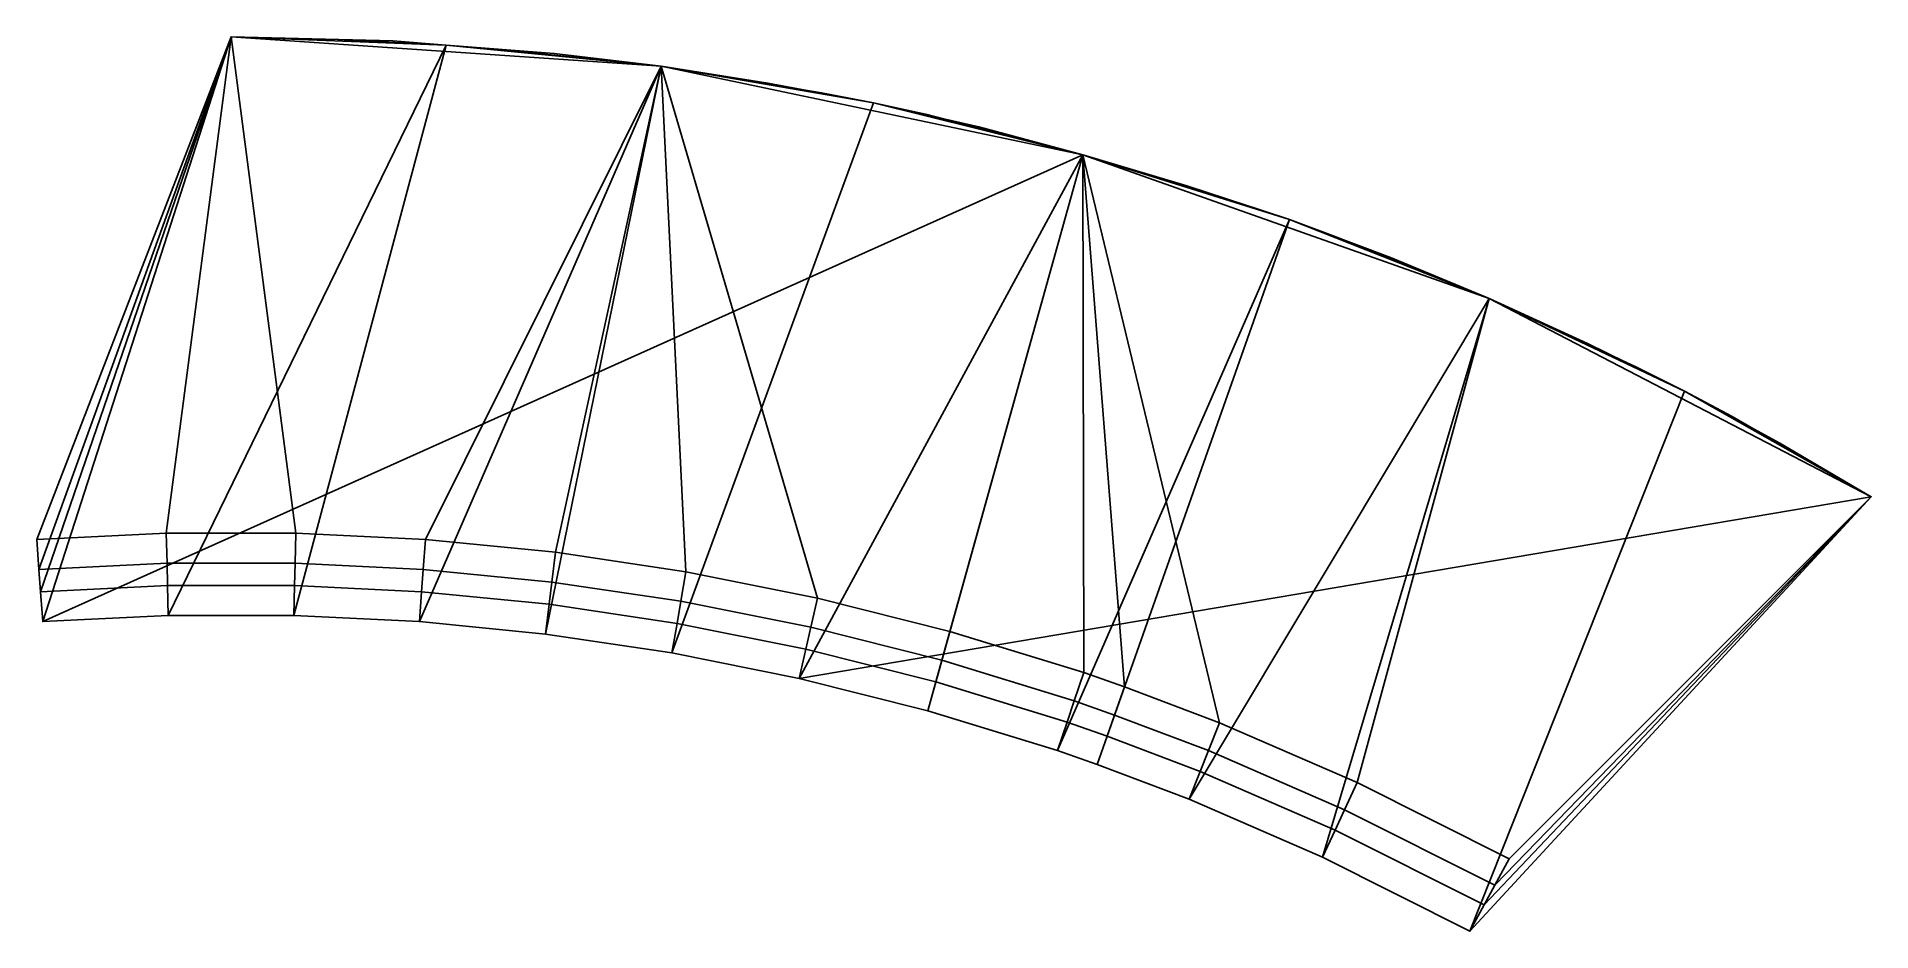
# Model space of a CAD drawing. Extents: x -1.4 to 11.7, y 16.1 to 22.5.
import ezdxf

# ---------------------------------------------------------------- set-up
doc = ezdxf.new("R2010")
doc.units = 0
doc.header["$MEASUREMENT"] = 0
doc.layers.get('0').update_dxf_attribs({"linetype": 'CONTINUOUS'})
doc.layers.add('Boundaries', color=7, linetype='CONTINUOUS')

msp = doc.modelspace()

# ---------------------------------------------------------------- linework, layer by layer
at = {"linetype": 'ByBlock', "ltscale": 100}
msp.add_polyline3d([(-1.34014, 18.32202, 58.90201), (-0.44653, 18.36617, 58.90162), (0.44653, 18.36617, 58.90162), (1.34014, 18.32202, 58.90201), (2.2363, 18.23368, 58.90243), (3.1367, 18.09958, 58.90302), (4.04304, 17.91839, 58.90334), (4.95697, 17.68817, 58.90286), (5.88014, 17.40608, 58.90106), (6.16106, 17.30677, 58.90218), (6.81564, 17.05952, 58.90223), (7.76431, 16.64744, 58.90322), (8.81354, 16.12087, 58.90084), (11.67, 19.21, 54.58), (10.34, 19.96, 54.58), (8.95, 20.62, 54.58), (7.53, 21.18, 54.58), (6.06, 21.64, 54.58), (4.57, 22.01, 54.58), (3.06, 22.27, 54.58), (1.53, 22.42, 54.58), (0, 22.48, 54.58)], close=True, dxfattribs=at)
for points in [[(0, 22.48, 54.58), (1.53, 22.42, 54.58), (3.06, 22.27, 54.58), (4.57, 22.01, 54.58), (6.06, 21.64, 54.58), (-1.34014, 18.32202, 58.90201)], [(-1.34014, 18.32202, 58.90201), (6.06, 21.64, 54.58), (4.95697, 17.68817, 58.90286), (4.04304, 17.91839, 58.90334), (3.1367, 18.09958, 58.90302), (2.2363, 18.23368, 58.90243), (1.34014, 18.32202, 58.90201), (0.44653, 18.36617, 58.90162), (-0.44653, 18.36617, 58.90162)], [(4.04304, 17.91839, 58.90334), (6.06, 21.64, 54.58), (7.53, 21.18, 54.58), (8.95, 20.62, 54.58), (10.34, 19.96, 54.58), (11.67, 19.21, 54.58), (4.04304, 17.91839, 58.90334)], [(4.04304, 17.91839, 58.90334), (11.67, 19.21, 54.58), (8.81354, 16.12087, 58.90084), (7.76431, 16.64744, 58.90322), (6.81564, 17.05952, 58.90223), (6.16106, 17.30677, 58.90218), (5.88014, 17.40608, 58.90106), (4.95697, 17.68817, 58.90286), (4.04304, 17.91839, 58.90334)]]:
    msp.add_polyline3d(points, dxfattribs=at)
for points in [[(0, 22.48, 58.95), (-1.38287, 18.9062, 59.83309), (-0.46076, 18.95175, 59.83269)], [(0.46076, 18.95175, 59.83269), (0, 22.48, 58.95), (-0.46076, 18.95175, 59.83269)], [(3.06, 22.27, 58.95), (0, 22.48, 58.95), (0.46076, 18.95175, 59.83269), (1.38287, 18.9062, 59.83309)], [(3.06, 22.27, 58.95), (1.38287, 18.9062, 59.83309), (2.3076, 18.81505, 59.83352)], [(3.23671, 18.67667, 59.83413), (3.06, 22.27, 58.95), (2.3076, 18.81505, 59.83352)], [(5.11502, 18.25214, 59.83397), (6.06, 21.64, 58.95), (3.06, 22.27, 58.95), (4.17195, 18.4897, 59.83446)], [(4.17195, 18.4897, 59.83446), (3.06, 22.27, 58.95), (3.23671, 18.67667, 59.83413)], [(6.06762, 17.96106, 59.83211), (6.06, 21.64, 58.95), (5.11502, 18.25214, 59.83397)], [(8.95, 20.62, 58.95), (6.06, 21.64, 58.95), (7.03295, 17.60344, 59.83331), (8.01187, 17.17823, 59.83434)], [(7.03295, 17.60344, 59.83331), (6.06, 21.64, 58.95), (6.3575, 17.85858, 59.83326)], [(6.3575, 17.85858, 59.83326), (6.06, 21.64, 58.95), (6.06762, 17.96106, 59.83211)], [(11.67, 19.21, 58.95), (8.95, 20.62, 58.95), (8.01187, 17.17823, 59.83434), (9.09455, 16.63487, 59.83188)]]:
    msp.add_3dface(points, dxfattribs=at)
at = {"layer": 'Boundaries', "linetype": 'ByBlock', "ltscale": 100}
msp.add_polyline3d([(11.67, 19.21, 58.95), (9.09455, 16.63487, 59.83188), (8.01187, 17.17823, 59.83434), (7.03295, 17.60344, 59.83331), (6.3575, 17.85858, 59.83326), (6.06762, 17.96106, 59.83211), (5.11502, 18.25214, 59.83397), (4.17195, 18.4897, 59.83446), (3.23671, 18.67667, 59.83413), (2.3076, 18.81505, 59.83352), (1.38287, 18.9062, 59.83309), (0.46076, 18.95175, 59.83269), (-0.46076, 18.95175, 59.83269), (-1.38287, 18.9062, 59.83309), (0, 22.48, 58.95), (3.06, 22.27, 58.95), (6.06, 21.64, 58.95), (8.95, 20.62, 58.95)], close=True, dxfattribs=at)
for points in [[(0, 22.48, 56.77), (-1.36734, 18.69377, 59.49452), (-1.38287, 18.9062, 59.83309), (0, 22.48, 58.95)], [(0, 22.48, 56.77), (0, 22.48, 55.67), (-1.35568, 18.53445, 59.24059), (-1.36734, 18.69377, 59.49452)], [(0, 22.48, 55.67), (0, 22.48, 54.58), (-1.34014, 18.32202, 58.90201), (-1.35568, 18.53445, 59.24059)], [(-1.34014, 18.32202, 58.90201), (0, 22.48, 54.58), (1.53, 22.42, 54.58), (-0.44653, 18.36617, 58.90162)], [(0, 22.48, 54.58), (0, 22.48, 55.67), (0.76, 22.46, 55.13)], [(0, 22.48, 55.67), (0, 22.48, 56.77), (0.76, 22.46, 56.22)], [(0, 22.48, 56.77), (0, 22.48, 58.95), (1.15, 22.45, 57.58)], [(-0.44653, 18.36617, 58.90162), (1.53, 22.42, 54.58), (0.44653, 18.36617, 58.90162)], [(0.44653, 18.36617, 58.90162), (1.53, 22.42, 54.58), (3.06, 22.27, 54.58), (1.34014, 18.32202, 58.90201)], [(1.34014, 18.32202, 58.90201), (3.06, 22.27, 54.58), (2.2363, 18.23368, 58.90243)], [(2.2363, 18.23368, 58.90243), (3.06, 22.27, 54.58), (4.57, 22.01, 54.58), (3.1367, 18.09958, 58.90302)], [(3.1367, 18.09958, 58.90302), (4.57, 22.01, 54.58), (6.06, 21.64, 54.58), (4.04304, 17.91839, 58.90334)], [(4.04304, 17.91839, 58.90334), (6.06, 21.64, 54.58), (4.95697, 17.68817, 58.90286)], [(4.95697, 17.68817, 58.90286), (6.06, 21.64, 54.58), (7.53, 21.18, 54.58), (5.88014, 17.40608, 58.90106)], [(5.88014, 17.40608, 58.90106), (7.53, 21.18, 54.58), (6.16106, 17.30677, 58.90218)], [(6.16106, 17.30677, 58.90218), (7.53, 21.18, 54.58), (8.95, 20.62, 54.58), (6.81564, 17.05952, 58.90223)], [(8.95, 20.62, 54.58), (7.76431, 16.64744, 58.90322), (6.81564, 17.05952, 58.90223)], [(8.95, 20.62, 54.58), (10.34, 19.96, 54.58), (8.81354, 16.12087, 58.90084), (7.76431, 16.64744, 58.90322)], [(8.81354, 16.12087, 58.90084), (10.34, 19.96, 54.58), (11.67, 19.21, 54.58)], [(11.67, 19.21, 58.95), (11.67, 19.21, 56.77), (10.68, 19.78, 57.58)], [(11.67, 19.21, 56.77), (11.67, 19.21, 55.67), (11.02, 19.59, 56.22)], [(11.67, 19.21, 55.67), (11.67, 19.21, 54.58), (11.02, 19.59, 55.13)], [(8.91572, 16.30778, 59.2394), (11.67, 19.21, 55.67), (11.67, 19.21, 54.58), (8.81354, 16.12087, 58.90084)], [(8.91572, 16.30778, 59.2394), (8.99236, 16.44796, 59.49332), (11.67, 19.21, 56.77), (11.67, 19.21, 55.67)], [(9.09455, 16.63487, 59.83188), (11.67, 19.21, 58.95), (11.67, 19.21, 56.77), (8.99236, 16.44796, 59.49332)]]:
    msp.add_3dface(points, dxfattribs=at)
at = {"layer": 'Boundaries'}
for points in [[(0, 22.48, 58.95), (3.06, 22.27, 58.95), (1.53, 22.42, 57.86)], [(0, 22.48, 58.95), (1.53, 22.42, 57.86), (1.15, 22.45, 57.58)], [(0.76, 22.46, 56.22), (1.53, 22.42, 55.67), (0.76, 22.46, 55.13), (0, 22.48, 55.67)], [(0, 22.48, 56.77), (1.15, 22.45, 57.58), (1.53, 22.42, 57.13), (0.76, 22.46, 56.22)], [(1.53, 22.42, 54.58), (0, 22.48, 54.58), (0.76, 22.46, 55.13)], [(1.53, 22.42, 55.67), (2.3, 22.36, 55.13), (1.53, 22.42, 54.58), (0.76, 22.46, 55.13)], [(0.76, 22.46, 56.22), (1.53, 22.42, 57.13), (2.3, 22.36, 56.22), (1.53, 22.42, 55.67)], [(1.15, 22.45, 57.58), (1.53, 22.42, 57.86), (1.91, 22.39, 57.58), (1.53, 22.42, 57.13)], [(3.06, 22.27, 58.95), (1.91, 22.39, 57.58), (1.53, 22.42, 57.86)], [(2.3, 22.36, 56.22), (3.06, 22.27, 55.67), (2.3, 22.36, 55.13), (1.53, 22.42, 55.67)], [(1.53, 22.42, 57.13), (1.91, 22.39, 57.58), (3.06, 22.27, 56.77), (2.3, 22.36, 56.22)], [(3.06, 22.27, 54.58), (1.53, 22.42, 54.58), (2.3, 22.36, 55.13)], [(3.06, 22.27, 58.95), (4.2, 22.08, 57.58), (3.06, 22.27, 56.77), (1.91, 22.39, 57.58)], [(3.06, 22.27, 55.67), (3.82, 22.15, 55.13), (3.06, 22.27, 54.58), (2.3, 22.36, 55.13)], [(3.06, 22.27, 56.77), (3.82, 22.15, 56.22), (3.06, 22.27, 55.67), (2.3, 22.36, 56.22)], [(3.06, 22.27, 58.95), (4.57, 22.01, 57.86), (4.2, 22.08, 57.58)], [(3.06, 22.27, 58.95), (6.06, 21.64, 58.95), (4.57, 22.01, 57.86)], [(3.82, 22.15, 56.22), (4.57, 22.01, 55.67), (3.82, 22.15, 55.13), (3.06, 22.27, 55.67)], [(3.06, 22.27, 56.77), (4.2, 22.08, 57.58), (4.57, 22.01, 57.13), (3.82, 22.15, 56.22)], [(4.57, 22.01, 54.58), (3.06, 22.27, 54.58), (3.82, 22.15, 55.13)], [(4.57, 22.01, 55.67), (5.32, 21.84, 55.13), (4.57, 22.01, 54.58), (3.82, 22.15, 55.13)], [(3.82, 22.15, 56.22), (4.57, 22.01, 57.13), (5.32, 21.84, 56.22), (4.57, 22.01, 55.67)], [(4.2, 22.08, 57.58), (4.57, 22.01, 57.86), (4.94, 21.93, 57.58), (4.57, 22.01, 57.13)], [(6.06, 21.64, 58.95), (4.94, 21.93, 57.58), (4.57, 22.01, 57.86)], [(5.32, 21.84, 56.22), (6.06, 21.64, 55.67), (5.32, 21.84, 55.13), (4.57, 22.01, 55.67)], [(4.57, 22.01, 57.13), (4.94, 21.93, 57.58), (6.06, 21.64, 56.77), (5.32, 21.84, 56.22)], [(6.06, 21.64, 54.58), (4.57, 22.01, 54.58), (5.32, 21.84, 55.13)], [(6.06, 21.64, 58.95), (7.17, 21.3, 57.58), (6.06, 21.64, 56.77), (4.94, 21.93, 57.58)], [(6.06, 21.64, 55.67), (6.8, 21.42, 55.13), (6.06, 21.64, 54.58), (5.32, 21.84, 55.13)], [(6.06, 21.64, 56.77), (6.8, 21.42, 56.22), (6.06, 21.64, 55.67), (5.32, 21.84, 56.22)], [(6.06, 21.64, 58.95), (7.53, 21.18, 57.86), (7.17, 21.3, 57.58)], [(6.06, 21.64, 58.95), (8.95, 20.62, 58.95), (7.53, 21.18, 57.86)], [(6.8, 21.42, 56.22), (7.53, 21.18, 55.67), (6.8, 21.42, 55.13), (6.06, 21.64, 55.67)], [(7.17, 21.3, 57.58), (7.53, 21.18, 57.13), (6.8, 21.42, 56.22), (6.06, 21.64, 56.77)], [(7.53, 21.18, 54.58), (6.06, 21.64, 54.58), (6.8, 21.42, 55.13)], [(7.53, 21.18, 55.67), (8.25, 20.91, 55.13), (7.53, 21.18, 54.58), (6.8, 21.42, 55.13)], [(6.8, 21.42, 56.22), (7.53, 21.18, 57.13), (8.25, 20.91, 56.22), (7.53, 21.18, 55.67)], [(7.17, 21.3, 57.58), (7.53, 21.18, 57.86), (7.88, 21.05, 57.58), (7.53, 21.18, 57.13)], [(8.95, 20.62, 58.95), (7.88, 21.05, 57.58), (7.53, 21.18, 57.86)], [(8.25, 20.91, 56.22), (8.95, 20.62, 55.67), (8.25, 20.91, 55.13), (7.53, 21.18, 55.67)], [(7.53, 21.18, 57.13), (7.88, 21.05, 57.58), (8.95, 20.62, 56.77), (8.25, 20.91, 56.22)], [(8.95, 20.62, 54.58), (7.53, 21.18, 54.58), (8.25, 20.91, 55.13)], [(8.95, 20.62, 58.95), (10, 20.13, 57.58), (8.95, 20.62, 56.77), (7.88, 21.05, 57.58)], [(8.95, 20.62, 55.67), (9.65, 20.3, 55.13), (8.95, 20.62, 54.58), (8.25, 20.91, 55.13)], [(8.95, 20.62, 56.77), (9.65, 20.3, 56.22), (8.95, 20.62, 55.67), (8.25, 20.91, 56.22)], [(8.95, 20.62, 58.95), (10.34, 19.96, 57.86), (10, 20.13, 57.58)], [(8.95, 20.62, 58.95), (11.67, 19.21, 58.95), (10.34, 19.96, 57.86)], [(9.65, 20.3, 56.22), (10.34, 19.96, 55.67), (9.65, 20.3, 55.13), (8.95, 20.62, 55.67)], [(8.95, 20.62, 56.77), (10, 20.13, 57.58), (10.34, 19.96, 57.13), (9.65, 20.3, 56.22)], [(10.34, 19.96, 54.58), (8.95, 20.62, 54.58), (9.65, 20.3, 55.13)], [(10.34, 19.96, 55.67), (11.02, 19.59, 55.13), (10.34, 19.96, 54.58), (9.65, 20.3, 55.13)], [(9.65, 20.3, 56.22), (10.34, 19.96, 57.13), (11.02, 19.59, 56.22), (10.34, 19.96, 55.67)], [(10, 20.13, 57.58), (10.34, 19.96, 57.86), (10.68, 19.78, 57.58), (10.34, 19.96, 57.13)], [(11.67, 19.21, 58.95), (10.68, 19.78, 57.58), (10.34, 19.96, 57.86)], [(11.02, 19.59, 56.22), (11.67, 19.21, 55.67), (11.02, 19.59, 55.13), (10.34, 19.96, 55.67)], [(10.34, 19.96, 57.13), (10.68, 19.78, 57.58), (11.67, 19.21, 56.77), (11.02, 19.59, 56.22)], [(11.67, 19.21, 54.58), (10.34, 19.96, 54.58), (11.02, 19.59, 55.13)], [(-0.45559, 18.73881, 59.49412), (-1.36734, 18.69377, 59.49452), (-1.38287, 18.9062, 59.83309), (-0.46076, 18.95175, 59.83269)], [(0.45559, 18.73881, 59.49412), (-0.45559, 18.73881, 59.49412), (-0.46076, 18.95175, 59.83269), (0.46076, 18.95175, 59.83269)], [(1.36734, 18.69377, 59.49452), (0.45559, 18.73881, 59.49412), (0.46076, 18.95175, 59.83269), (1.38287, 18.9062, 59.83309)], [(2.28167, 18.60364, 59.49494), (1.36734, 18.69377, 59.49452), (1.38287, 18.9062, 59.83309), (2.3076, 18.81505, 59.83352)], [(3.20035, 18.46682, 59.49555), (2.28167, 18.60364, 59.49494), (2.3076, 18.81505, 59.83352), (3.23671, 18.67667, 59.83413)], [(-0.4517, 18.57911, 59.24019), (-1.35568, 18.53445, 59.24059), (-1.36734, 18.69377, 59.49452), (-0.45559, 18.73881, 59.49412)], [(0.4517, 18.57911, 59.24019), (-0.4517, 18.57911, 59.24019), (-0.45559, 18.73881, 59.49412), (0.45559, 18.73881, 59.49412)], [(1.35568, 18.53445, 59.24059), (0.4517, 18.57911, 59.24019), (0.45559, 18.73881, 59.49412), (1.36734, 18.69377, 59.49452)], [(2.26223, 18.44509, 59.24101), (1.35568, 18.53445, 59.24059), (1.36734, 18.69377, 59.49452), (2.28167, 18.60364, 59.49494)], [(4.12507, 18.28195, 59.49587), (3.20035, 18.46682, 59.49555), (3.23671, 18.67667, 59.83413), (4.17195, 18.4897, 59.83446)], [(-0.44653, 18.36617, 58.90162), (-1.34014, 18.32202, 58.90201), (-1.35568, 18.53445, 59.24059), (-0.4517, 18.57911, 59.24019)], [(0.44653, 18.36617, 58.90162), (-0.44653, 18.36617, 58.90162), (-0.4517, 18.57911, 59.24019), (0.4517, 18.57911, 59.24019)], [(1.34014, 18.32202, 58.90201), (0.44653, 18.36617, 58.90162), (0.4517, 18.57911, 59.24019), (1.35568, 18.53445, 59.24059)], [(3.17307, 18.30943, 59.24161), (2.26223, 18.44509, 59.24101), (2.28167, 18.60364, 59.49494), (3.20035, 18.46682, 59.49555)], [(2.2363, 18.23368, 58.90243), (1.34014, 18.32202, 58.90201), (1.35568, 18.53445, 59.24059), (2.26223, 18.44509, 59.24101)], [(3.1367, 18.09958, 58.90302), (2.2363, 18.23368, 58.90243), (2.26223, 18.44509, 59.24101), (3.17307, 18.30943, 59.24161)], [(4.08992, 18.12614, 59.24193), (3.17307, 18.30943, 59.24161), (3.20035, 18.46682, 59.49555), (4.12507, 18.28195, 59.49587)], [(5.05755, 18.04706, 59.49538), (4.12507, 18.28195, 59.49587), (4.17195, 18.4897, 59.83446), (5.11502, 18.25214, 59.83397)], [(4.04304, 17.91839, 58.90334), (3.1367, 18.09958, 58.90302), (3.17307, 18.30943, 59.24161), (4.08992, 18.12614, 59.24193)], [(5.01444, 17.89325, 59.24145), (4.08992, 18.12614, 59.24193), (4.12507, 18.28195, 59.49587), (5.05755, 18.04706, 59.49538)], [(5.05755, 18.04706, 59.49538), (5.99945, 17.75925, 59.49355), (6.06762, 17.96106, 59.83211), (5.11502, 18.25214, 59.83397)], [(4.95697, 17.68817, 58.90286), (4.04304, 17.91839, 58.90334), (4.08992, 18.12614, 59.24193), (5.01444, 17.89325, 59.24145)], [(5.01444, 17.89325, 59.24145), (5.94832, 17.60789, 59.23963), (5.99945, 17.75925, 59.49355), (5.05755, 18.04706, 59.49538)], [(4.95697, 17.68817, 58.90286), (5.88014, 17.40608, 58.90106), (5.94832, 17.60789, 59.23963), (5.01444, 17.89325, 59.24145)], [(6.28606, 17.65792, 59.49469), (5.99945, 17.75925, 59.49355), (6.06762, 17.96106, 59.83211), (6.3575, 17.85858, 59.83326)], [(6.23249, 17.50743, 59.24075), (5.94832, 17.60789, 59.23963), (5.99945, 17.75925, 59.49355), (6.28606, 17.65792, 59.49469)], [(6.95393, 17.40565, 59.49473), (6.28606, 17.65792, 59.49469), (6.3575, 17.85858, 59.83326), (7.03295, 17.60344, 59.83331)], [(6.89466, 17.25731, 59.2408), (6.23249, 17.50743, 59.24075), (6.28606, 17.65792, 59.49469), (6.95393, 17.40565, 59.49473)], [(6.16106, 17.30677, 58.90218), (5.88014, 17.40608, 58.90106), (5.94832, 17.60789, 59.23963), (6.23249, 17.50743, 59.24075)], [(6.81564, 17.05952, 58.90223), (6.16106, 17.30677, 58.90218), (6.23249, 17.50743, 59.24075), (6.89466, 17.25731, 59.2408)], [(7.92185, 16.98522, 59.49575), (6.95393, 17.40565, 59.49473), (7.03295, 17.60344, 59.83331), (8.01187, 17.17823, 59.83434)], [(7.85433, 16.84046, 59.24181), (6.89466, 17.25731, 59.2408), (6.95393, 17.40565, 59.49473), (7.92185, 16.98522, 59.49575)], [(7.76431, 16.64744, 58.90322), (6.81564, 17.05952, 58.90223), (6.89466, 17.25731, 59.2408), (7.85433, 16.84046, 59.24181)], [(8.99236, 16.44796, 59.49332), (7.92185, 16.98522, 59.49575), (8.01187, 17.17823, 59.83434), (9.09455, 16.63487, 59.83188)], [(8.91572, 16.30778, 59.2394), (7.85433, 16.84046, 59.24181), (7.92185, 16.98522, 59.49575), (8.99236, 16.44796, 59.49332)], [(8.81354, 16.12087, 58.90084), (7.76431, 16.64744, 58.90322), (7.85433, 16.84046, 59.24181), (8.91572, 16.30778, 59.2394)]]:
    msp.add_3dface(points, dxfattribs=at)

doc.saveas('drawing.dxf')
